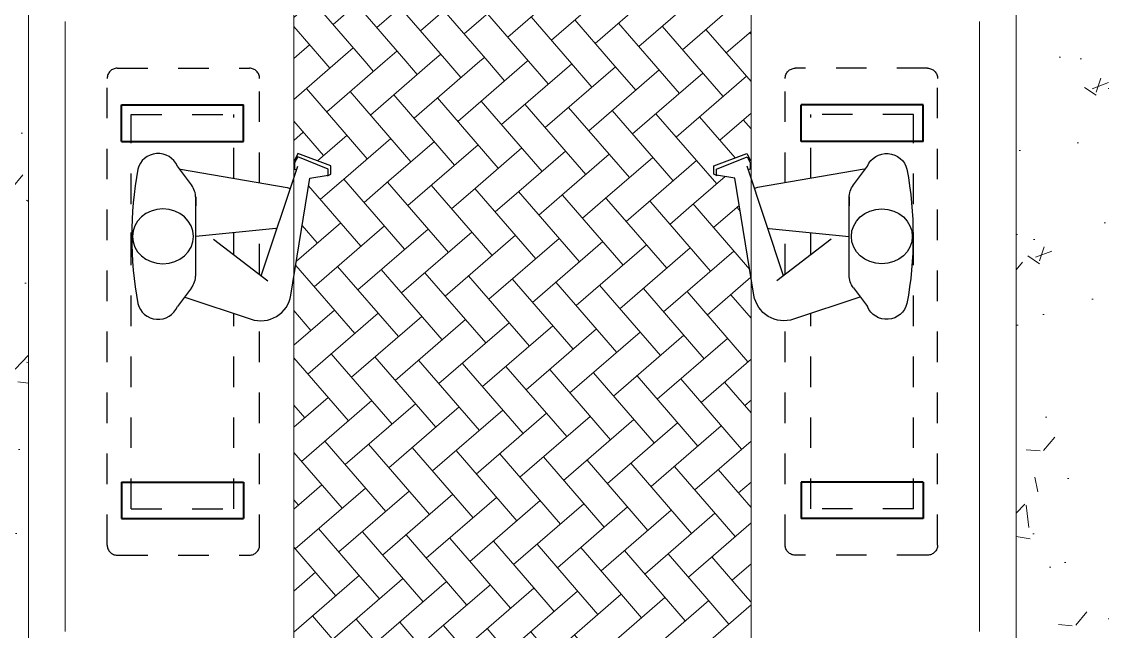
# Model space of a CAD drawing. Header units: metres. Extents: x 12093 to 20303, y 514 to 1412.
# Drawn here: x 19837.717 to 19841.262, y 770.165 to 772.165 of the extents above; entities that cross this region are included whole.
import ezdxf

# ---------------------------------------------------------------- set-up
doc = ezdxf.new("R2010")
doc.units = ezdxf.units.M
doc.linetypes.add('DASHED2', pattern=[9.525, 6.35, -3.175])
doc.layers.get('0').update_dxf_attribs({"lineweight": 13})
doc.layers.add('2', color=2, linetype='Continuous')
doc.layers.add('Proyecciones', color=52, linetype='DASHED2')
for name, color, linetype, lineweight in [('grass', 64, 'Continuous', 13), ('JARDINERA', 132, 'Continuous', 40), ('MANZANAS-ORIGINALES', 147, 'Continuous', 9), ('piso verma', 25, 'Continuous', 20), ('text.-piso', 35, 'Continuous', 5)]:
    doc.layers.add(name, color=color, linetype=linetype, lineweight=lineweight)

# ---------------------------------------------------------------- blocks, each defined once
blk = doc.blocks.new('ELLIPSE')
blk.add_circle((0.5, 0.5), 0.5)
blk = doc.blocks.new('ytytyu')
at = {"layer": '2'}
for p, q in [((19839.3505, 759.4545), (19839.3392, 759.4316)), ((19839.4592, 759.4135), (19839.3505, 759.4545)), ((19839.0015, 759.3509), (19838.9555, 759.4123)), ((19839.2301, 759.053), (19839.3501, 759.413)), ((19839.3392, 759.4316), (19839.3433, 759.4295)), ((19839.3501, 759.443), (19839.3401, 759.423)), ((19839.3401, 759.423), (19839.3401, 759.403)), ((19839.4501, 759.403), (19839.3501, 759.443)), ((19839.4592, 759.3858), (19839.4592, 759.4135)), ((19838.9655, 759.4023), (19839.3155, 759.3423)), ((19839.3401, 759.403), (19839.3461, 759.401)), ((19839.3901, 759.373), (19839.4501, 759.383)), ((19839.4479, 759.3814), (19839.4477, 759.3826)), ((19839.4479, 759.3814), (19839.4592, 759.3858)), ((19839.4501, 759.383), (19839.4501, 759.403)), ((19839.3155, 759.3423), (19839.3254, 759.339)), ((19839.3276, 758.9894), (19839.3901, 759.373)), ((19839.0155, 759.3123), (19839.0155, 759.2823)), ((19839.0155, 759.0823), (19839.0155, 759.3089)), ((19839.2781, 759.2085), (19839.0155, 759.1823)), ((19839.2781, 759.2085), (19839.2815, 759.2074)), ((19839.0739, 759.1734), (19839.2525, 759.0363)), ((19839.0155, 759.0523), (19839.0155, 759.0823)), ((19839.0015, 759.0136), (19838.9555, 758.9523)), ((19838.9801, 758.983), (19839.1973, 758.9106))]:
    blk.add_line(p, q, dxfattribs=at)
for centre, radius, start, end in [((19838.8922, 759.3856), 0.0687, 22.8337, 165.9638), ((19840.0255, 759.1823), 1.22, 169.6111, 190.3889), ((19838.9455, 759.3089), 0.07, 0, 36.8699), ((19838.9455, 759.0556), 0.07, 323.1301, 0), ((19839.2289, 759.0054), 0.1, 251.5651, 350.7539), ((19838.8922, 758.9789), 0.0687, 194.0362, 337.1663)]:
    blk.add_arc(centre, radius, start, end, dxfattribs=at)
at = {"layer": 'JARDINERA', "ltscale": 0.01}
for p, q in [((19838.7726, 759.6138), (19839.1726, 759.6138)), ((19838.7726, 759.4938), (19838.7726, 759.6138)), ((19839.1726, 759.4938), (19839.1726, 759.6138)), ((19838.7726, 759.4938), (19839.1726, 759.4938)), ((19838.7726, 758.3766), (19838.7726, 758.2566)), ((19838.7726, 758.3766), (19839.1726, 758.3766)), ((19839.1726, 758.3766), (19839.1726, 758.2566)), ((19838.7726, 758.2566), (19839.1726, 758.2566))]:
    blk.add_line(p, q, dxfattribs=at)
at = {"layer": 'Proyecciones', "ltscale": 0.006}
for p, q in [((19838.7583, 759.7338), (19839.1918, 759.7338)), ((19838.7251, 758.1699), (19838.7251, 759.7005)), ((19839.2251, 759.3578), (19839.2251, 759.7005)), ((19838.8043, 758.2882), (19838.8043, 759.5821)), ((19839.141, 759.3722), (19839.141, 759.5821)), ((19839.2251, 759.0574), (19839.2251, 759.2032)), ((19838.8043, 759.1219), (19838.8043, 759.1948)), ((19839.141, 759.1219), (19839.141, 759.1948)), ((19838.8043, 758.2882), (19838.8043, 758.9293)), ((19839.141, 758.2882), (19839.141, 758.9293)), ((19839.2251, 758.1699), (19839.2251, 758.9055)), ((19838.7583, 758.1366), (19839.1918, 758.1366))]:
    blk.add_line(p, q, dxfattribs=at)
at = {"layer": 'Proyecciones', "ltscale": 0.005}
for p, q in [((19838.8043, 759.5821), (19839.141, 759.5821)), ((19838.8043, 758.2882), (19839.141, 758.2882))]:
    blk.add_line(p, q, dxfattribs=at)
for centre, start, end in [((19838.7583, 759.7005), 90, 180), ((19839.1918, 759.7005), 0, 90), ((19838.7583, 758.1699), 180, 270), ((19839.1918, 758.1699), 270, 0), ((19838.7583, 758.1699), 264.6442, 270)]:
    blk.add_arc(centre, 0.0333, start, end, dxfattribs=at)
at = {"layer": '2', "xscale": 0.180000000000291, "yscale": -0.2000000000000455, "zscale": 0.180000000000291, "rotation": 90}
blk.add_blockref('ELLIPSE', (19838.808, 759.0923), dxfattribs=at)

msp = doc.modelspace()

# ---------------------------------------------------------------- hatches: boundary and pattern name
at = {"layer": 'grass'}
h = msp.add_hatch(dxfattribs=at)
h.set_pattern_fill('AR-CONC', color=256, scale=0.003, style=0)
h.set_pattern_definition([(50, (0, 0), (0.546554007, -0.047817257), [0.05715, -0.62865]), (355, (0, 0), (-0.105728478, 0.573169929), [0.04572, -0.50292]), (100.451, (0.04555, -0.004), (0.440827505, 0.525350063), [0.04857, -0.53427]), (46.1842, (0, 0.1524), (0.813237123, -0.126126984), [0.085725, -0.942975]), (96.6356, (0.0678, 0.1419), (0.712212703, 0.742276668), [0.072855, -0.801405]), (351.184, (0, 0.1524), (0.712213817, 0.742275354), [0.06858, -0.75438]), (21, (0.0762, 0.1143), (0.45484464, -0.306796556), [0.05715, -0.62865]), (326, (0.0762, 0.1143), (0.185406085, 0.552563898), [0.04572, -0.50292]), (71.4514, (0.1141, 0.08873), (0.640249472, 0.245768573), [0.04857, -0.53427]), (37.5, (0, 0), (0.0092658098, 0.2536651166), [0, -0.496824, 0, -0.51054, 0, -0.504825]), (7.5, (0, 0), (0.2004589875, 0.3005417245), [0, -0.291084, 0, -0.485394, 0, -0.192405]), (327.5, (-0.16993, 0), (0.4067717855, -0.017186232), [0, -0.1905, 0, -0.59436, 0, -0.78867]), (317.5, (-0.24613, 0), (0.444387544, 0.076279473), [0, -0.24765, 0, -0.394716, 0, -0.56007])])
h.paths.add_polyline_path([(19836.5097, 770.4458), (19837.7397, 770.3868), (19837.7397, 772.257), (19838.3397, 772.4177), (19838.3397, 775.9228), (19836.5097, 776.0403)])
h.paths.add_polyline_path([(19840.9797, 770.2315), (19842.2097, 770.1725), (19842.2097, 775.6743), (19840.3797, 775.7918), (19840.3797, 772.4177), (19840.9797, 772.257)])
h.paths.add_polyline_path([(19836.5097, 770.4458), (19836.5097, 767.9556), (19838.3397, 767.851), (19838.3397, 769.912), (19837.7397, 770.0728), (19837.7397, 770.3868)])
h.paths.add_polyline_path([(19840.3797, 769.912), (19840.3797, 767.7343), (19842.2097, 767.6296), (19842.2097, 770.1725), (19840.9797, 770.2315), (19840.9797, 770.0728)])
at = {"layer": 'text.-piso', "ltscale": 5}
h = msp.add_hatch(dxfattribs=at)
h.set_pattern_fill('AR-HBONE', color=256, scale=0.001, angle=85.8762252, style=0)
h.paths.add_polyline_path([(19840.1097, 772.5628), (19838.6097, 772.5902), (19838.6097, 772.035), (19840.1097, 772.035)])
h = msp.add_hatch(dxfattribs=at)
h.set_pattern_fill('AR-HBONE', color=256, scale=0.001, angle=85.8762252, style=0)
h.paths.add_polyline_path([(19840.1097, 772.035), (19838.6097, 772.035), (19838.6097, 771.6678), (19838.6146, 771.6674), (19838.6185, 771.6792), (19838.6125, 771.6812), (19838.6125, 771.7012), (19838.6158, 771.7077), (19838.6116, 771.7098), (19838.6229, 771.7327), (19838.7316, 771.6917), (19838.7316, 771.664), (19838.7203, 771.6596), (19838.7201, 771.6608), (19838.7121, 771.6594), (19840.0735, 771.5483), (19840.0568, 771.6512), (19839.9992, 771.6608), (19839.999, 771.6596), (19839.9877, 771.664), (19839.9877, 771.6917), (19840.0964, 771.7327), (19840.1077, 771.7098), (19840.1035, 771.7077), (19840.1068, 771.7012), (19840.1068, 771.6812), (19840.1008, 771.6792), (19840.1097, 771.6526)])
h = msp.add_hatch(dxfattribs=at)
h.set_pattern_fill('AR-HBONE', color=256, scale=0.001, angle=85.8762252, style=0)
h.paths.add_polyline_path([(19840.1097, 771.3264), (19840.0735, 771.5483), (19838.7121, 771.6594), (19838.6625, 771.6512), (19838.6097, 771.3264), (19838.6097, 770.3451), (19840.1097, 770.2732)])
h = msp.add_hatch(dxfattribs=at)
h.set_pattern_fill('AR-HBONE', color=256, scale=0.001, angle=85.8762252, style=0)
h.paths.add_polyline_path([(19840.1097, 770.2732), (19838.6097, 770.3451), (19838.6097, 767.8355), (19840.1097, 767.7497)])

# ---------------------------------------------------------------- linework, layer by layer
at = {"layer": 'MANZANAS-ORIGINALES'}
for p, q in [((19838.6097, 756.0804), (19838.6097, 829.0533)), ((19840.1097, 756.0804), (19840.1097, 829.0533)), ((19837.7397, 770.0728), (19837.7397, 772.257)), ((19840.9797, 770.0728), (19840.9797, 772.257)), ((19837.8597, 770.1649), (19837.8597, 772.1649)), ((19840.8597, 770.1649), (19840.8597, 772.1649))]:
    msp.add_line(p, q, dxfattribs=at)

# ---------------------------------------------------------------- block references
at = {"layer": 'piso verma', "lineweight": 20}
msp.add_blockref('ytytyu', (-0.7275, 12.2782), dxfattribs=at)
at = {"layer": 'piso verma', "lineweight": 20, "xscale": -1}
msp.add_blockref('ytytyu', (39679.4469, 12.2782), dxfattribs=at)

doc.saveas('drawing.dxf')
